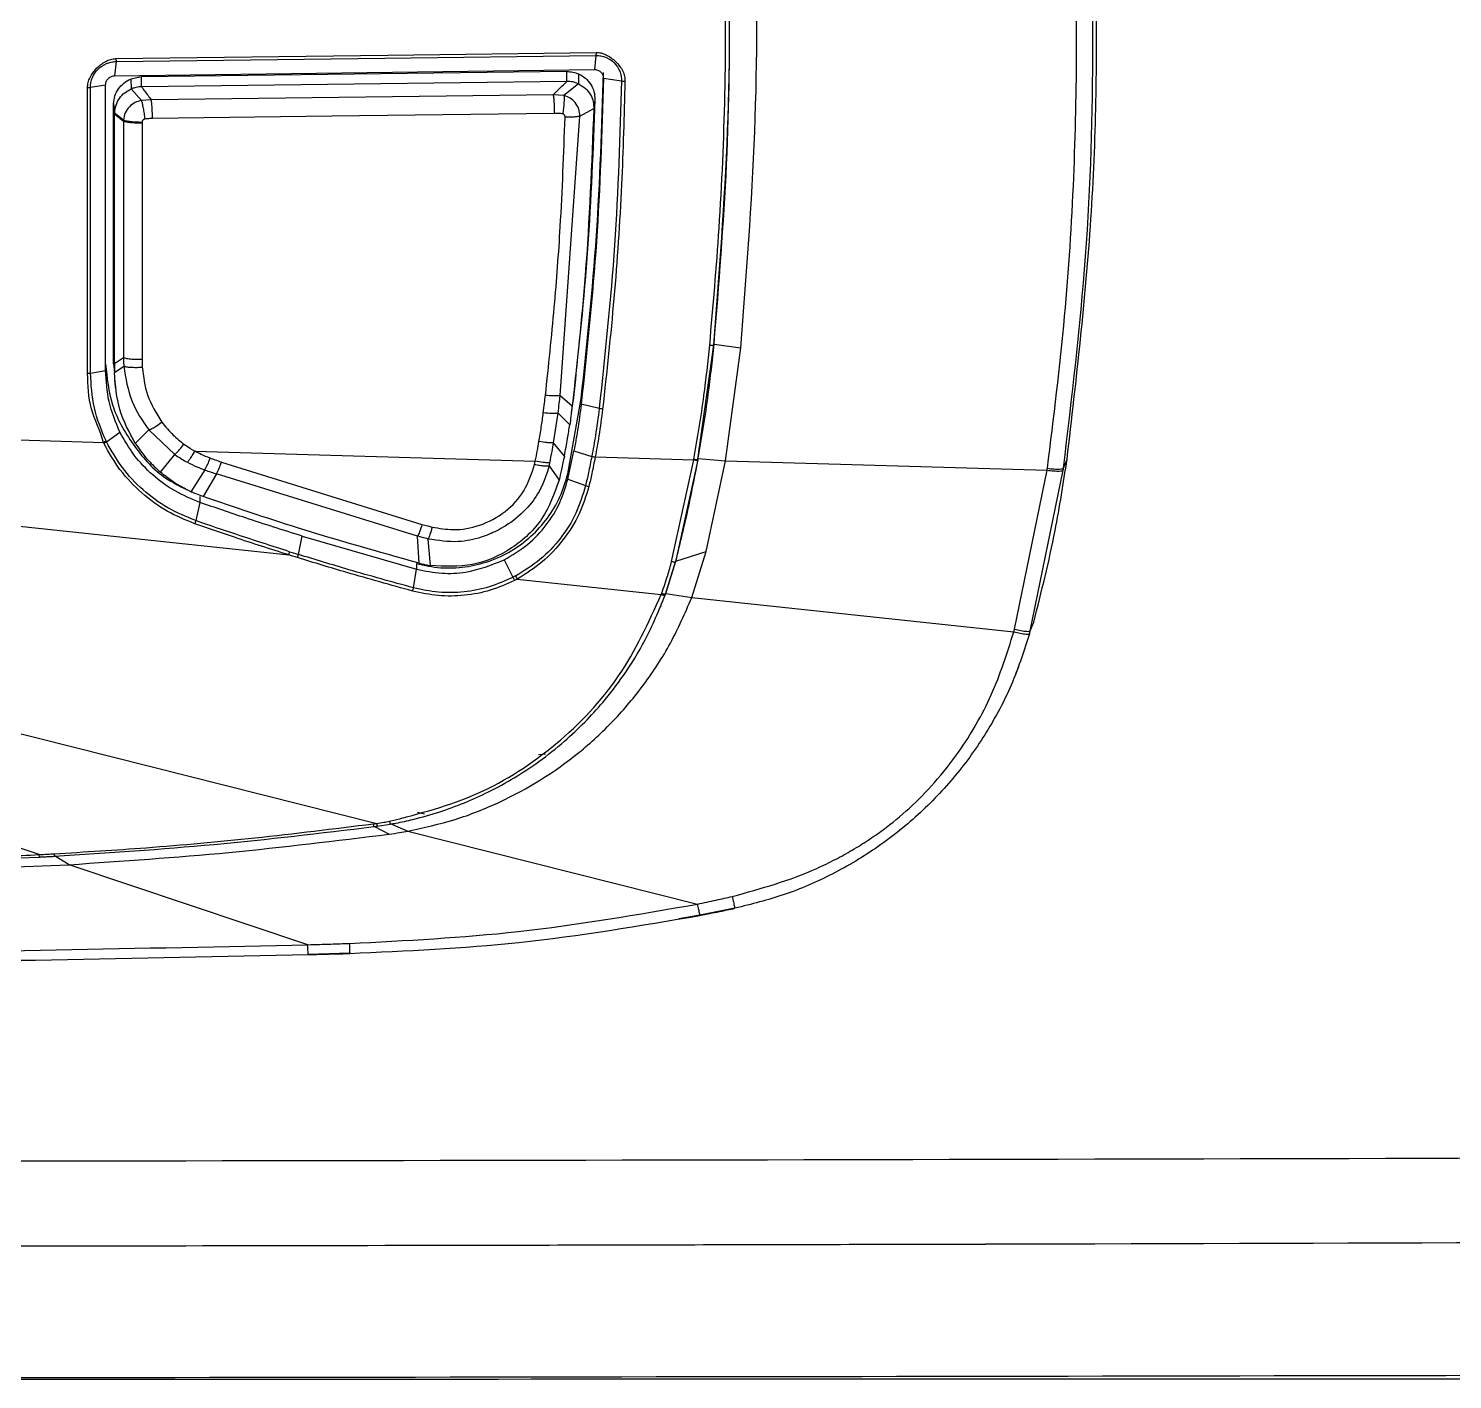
# Model space of a CAD drawing. Extents: x -2 to 78, y -19 to 124.
# Drawn here: x 41.022 to 44.194, y 0.102 to 3.111 of the extents above; entities that cross this region are included whole.
import ezdxf

# ---------------------------------------------------------------- set-up
doc = ezdxf.new("R2010")
doc.units = 0
doc.header["$MEASUREMENT"] = 0
doc.layers.add('1', color=4, linetype='Continuous')
doc.layers.add('GEOMETRY', color=2, linetype='Continuous', lineweight=25)

# ---------------------------------------------------------------- blocks, each defined once
blk = doc.blocks.new('2026 BEAM 220')
at = {"layer": 'GEOMETRY'}
for p, q in [((44.2663, 3.0514), (44.2629, 3.0198)), ((43.1974, 3.0377), (43.194, 3.0062)), ((43.194, 3.0062), (44.2629, 3.0198)), ((44.2017, 3.0154), (43.254, 3.004)), ((44.2017, 2.9937), (44.2017, 3.0154)), ((43.1403, 2.9804), (43.174, 2.9856)), ((43.1926, 3.0061), (43.194, 3.0061)), ((43.254, 3.004), (43.2299, 2.9989)), ((43.254, 2.9815), (43.254, 3.004)), ((44.2017, 2.9937), (43.254, 2.9815)), ((44.2272, 2.9882), (44.1951, 2.9623)), ((44.2829, 3.0005), (44.3233, 2.9947)), ((43.1338, 2.3435), (43.1338, 2.9799)), ((43.1403, 2.344), (43.1403, 2.9804)), ((43.2312, 2.9769), (43.2538, 2.951)), ((43.2758, 2.9524), (43.2538, 2.951)), ((44.171, 2.9639), (43.2759, 2.9524)), ((44.1951, 2.9623), (44.1711, 2.9639)), ((44.264, 2.9528), (44.2616, 2.9335)), ((43.1915, 2.9413), (43.1916, 2.944)), ((43.1915, 2.9413), (43.194, 2.9214)), ((43.1916, 2.3848), (43.1915, 2.9413)), ((43.1916, 2.944), (43.1941, 2.9239)), ((43.1941, 2.9239), (43.194, 2.9214)), ((43.194, 2.9239), (43.2139, 2.9076)), ((43.194, 2.9214), (43.2138, 2.9052)), ((44.2307, 2.9162), (44.2616, 2.9335)), ((43.2139, 2.9076), (43.2138, 2.9052)), ((43.2138, 2.9052), (43.2138, 2.3785)), ((43.2553, 2.903), (43.2553, 2.9014)), ((43.2553, 2.9013), (43.2553, 2.3745)), ((44.1867, 2.2938), (44.2307, 2.9162)), ((43.1916, 2.3848), (43.194, 2.3654)), ((43.1916, 2.3641), (43.1916, 2.3848)), ((44.4937, 2.1519), (44.5289, 2.4066)), ((44.5295, 2.4081), (44.5892, 2.4004)), ((44.5547, 2.1486), (44.5892, 2.4004)), ((43.1403, 2.344), (43.174, 2.3496)), ((43.1916, 2.3641), (43.194, 2.3448)), ((43.194, 2.3654), (43.2138, 2.3785)), ((43.194, 2.3654), (43.194, 2.3448)), ((43.194, 2.3448), (43.2146, 2.3592)), ((43.1939, 2.3273), (43.1963, 2.308)), ((44.1867, 2.2938), (44.2137, 2.2707)), ((44.2038, 2.1195), (44.2335, 2.2874)), ((44.216, 2.2892), (44.2137, 2.2707)), ((44.2335, 2.2874), (44.2335, 2.2748)), ((44.1721, 2.1888), (44.182, 2.2543)), ((44.208, 2.2288), (44.182, 2.2543)), ((44.2117, 2.2549), (44.214, 2.2734)), ((44.2736, 2.2649), (44.2336, 2.2748)), ((42.9255, 2.1965), (43.169, 2.1893)), ((43.1759, 2.1909), (43.175, 2.1928)), ((43.1758, 2.1909), (43.2058, 2.2125)), ((43.2402, 2.1873), (43.2702, 2.2172)), ((43.2702, 2.2172), (43.328, 2.1625)), ((43.2962, 2.1231), (43.328, 2.1625)), ((43.3731, 2.1699), (44.1312, 2.1476)), ((44.196, 2.1591), (44.1721, 2.1888)), ((44.2038, 2.1072), (44.2174, 2.1707)), ((44.2174, 2.1707), (44.2571, 2.1582)), ((43.3949, 2.1281), (43.3639, 2.0797)), ((43.4322, 2.1452), (43.8788, 2.0069)), ((44.1297, 2.1405), (44.1312, 2.1476)), ((44.1622, 2.1371), (44.1843, 2.1054)), ((44.2647, 2.1571), (44.4845, 2.1506)), ((44.435, 1.9245), (44.4845, 2.1506)), ((44.4934, 2.1503), (44.4437, 1.9236)), ((44.4937, 2.1518), (44.4943, 2.1533)), ((44.4943, 2.1533), (44.5547, 2.1486)), ((44.512, 1.9464), (44.5547, 2.1486)), ((44.5547, 2.1486), (45.2714, 2.1275)), ((45.1989, 1.7737), (45.2714, 2.1275)), ((45.2339, 1.7696), (45.3073, 2.1277)), ((45.3079, 2.132), (45.3159, 2.1523)), ((43.4207, 2.1191), (43.391, 2.0688)), ((43.8692, 1.9804), (43.4207, 2.1191)), ((44.2038, 2.1195), (44.2038, 2.1072)), ((44.2038, 2.1072), (44.2432, 2.0931)), ((43.3841, 2.0689), (43.3841, 2.0557)), ((43.3841, 2.0557), (43.3748, 2.0152)), ((42.8847, 2.0128), (43.582, 1.9389)), ((43.6034, 1.9399), (43.6116, 1.9809)), ((43.6116, 1.9809), (43.8668, 1.907)), ((43.8723, 1.9204), (43.8692, 1.9804)), ((43.8977, 1.915), (43.8926, 1.9742)), ((44.4443, 1.925), (44.512, 1.9464)), ((44.4797, 1.8437), (44.512, 1.9464)), ((43.8599, 1.8654), (43.8668, 1.907)), ((43.8668, 1.9194), (43.8668, 1.907)), ((44.0617, 1.9277), (44.0815, 1.8889)), ((44.4214, 1.8515), (44.4437, 1.9236)), ((44.422, 1.8529), (44.4443, 1.925)), ((44.4437, 1.9236), (44.4443, 1.925)), ((44.0872, 1.8919), (44.0815, 1.8889)), ((44.0909, 1.8849), (44.412, 1.8509)), ((44.4214, 1.8515), (44.422, 1.8529)), ((44.422, 1.8529), (44.4797, 1.8437)), ((44.4797, 1.8437), (45.1973, 1.7676)), ((44.4109, 1.8242), (44.4116, 1.8258)), ((45.2339, 1.7696), (45.2417, 1.789)), ((45.2007, 1.6711), (45.2084, 1.6902)), ((42.5336, 1.6542), (43.778, 1.3409)), ((43.0261, 1.2712), (42.0787, 1.5891)), ((44.1537, 1.4953), (44.1385, 1.4935)), ((43.8844, 1.3614), (43.869, 1.3653)), ((43.7712, 1.3338), (43.7789, 1.3348)), ((43.7732, 1.3337), (43.8057, 1.3169)), ((43.779, 1.3345), (43.8076, 1.339)), ((43.8077, 1.3402), (43.8472, 1.3235)), ((43.8472, 1.3235), (44.4923, 1.161)), ((42.6784, 1.2536), (43.0266, 1.2658)), ((42.6787, 1.233), (43.0929, 1.2488)), ((43.0265, 1.266), (43.0597, 1.2678)), ((43.0929, 1.2488), (43.0598, 1.2688)), ((43.6246, 1.0705), (43.0929, 1.2488)), ((44.4975, 1.1372), (44.5761, 1.153)), ((44.4512, 1.129), (44.4975, 1.1371)), ((43.6252, 1.0497), (43.7178, 1.0521))]:
    blk.add_line(p, q, dxfattribs=at)
at = {"layer": 'GEOMETRY', "flags": 128}
for points in [[(43.1964, 3.0443), (43.8027, 3.052), (44.2666, 3.058)], [(43.1974, 3.0377), (43.796, 3.0454), (44.2663, 3.0514)], [(44.1736, 2.9224), (43.6777, 2.9161), (43.2783, 2.911)], [(43.1699, 2.1875), (43.1694, 2.1885), (43.169, 2.1893)], [(44.4845, 2.1506), (44.4846, 2.1515), (44.4847, 2.1521)]]:
    blk.add_lwpolyline(points, dxfattribs=at)
at = {"layer": 'GEOMETRY'}
for points, knots in [([(45.3159, 2.1523), (45.3366, 2.3305), (45.3776, 2.682), (45.3857, 3.1745), (45.3666, 3.6283), (45.3329, 3.9059), (45.3159, 4.0462)], [0, 0, 0, 0, 0.283158, 0.558604, 0.776831, 1, 1, 1, 1]), ([(45.272, 2.1317), (45.286, 2.2445), (45.3128, 2.4597), (45.3325, 2.7739), (45.3391, 3.0728), (45.3325, 3.3716), (45.3127, 3.6857), (45.286, 3.9008), (45.272, 4.0135)], [0, 0, 0, 0, 0.180613, 0.344543, 0.500108, 0.65565, 0.819509, 1, 1, 1, 1]), ([(45.3079, 2.132), (45.3266, 2.2891), (45.364, 2.6033), (45.3781, 3.0779), (45.364, 3.5524), (45.3266, 3.8666), (45.3079, 4.0237)], [0, 0, 0, 0, 0.250005, 0.5, 0.749995, 1, 1, 1, 1]), ([(44.5289, 2.4066), (44.5411, 2.5656), (44.5657, 2.8837), (44.5657, 3.3628), (44.5411, 3.681), (44.5289, 3.8401)], [0, 0, 0, 0, 0.333336, 0.666667, 1, 1, 1, 1]), ([(44.5295, 2.4081), (44.5403, 2.5418), (44.5619, 2.8085), (44.5663, 3.1814), (44.5561, 3.5259), (44.5384, 3.7363), (44.5295, 3.8418)], [0, 0, 0, 0, 0.280118, 0.559107, 0.778815, 1, 1, 1, 1]), ([(44.5892, 2.4004), (44.6016, 2.5608), (44.6263, 2.882), (44.6263, 3.3649), (44.6015, 3.6856), (44.5892, 3.8454)], [0, 0, 0, 0, 0.333384, 0.667865, 1, 1, 1, 1]), ([(44.5198, 2.4061), (44.5274, 2.4928), (44.5436, 2.6783), (44.556, 2.9731), (44.5558, 3.2793), (44.5432, 3.5709), (44.5272, 3.7534), (44.5198, 3.838)], [0, 0, 0, 0, 0.182029, 0.389553, 0.616979, 0.82241, 1, 1, 1, 1]), ([(44.2666, 3.058), (44.2666, 3.0574), (44.2666, 3.0561), (44.2665, 3.0543), (44.2664, 3.0527), (44.2664, 3.0518), (44.2663, 3.0514)], [0, 0, 0, 0, 0.2484438, 0.5011656, 0.7532876, 1, 1, 1, 1]), ([(44.2663, 3.0514), (44.2701, 3.0512), (44.2777, 3.0509), (44.2921, 3.0465), (44.3082, 3.0361), (44.3185, 3.0201), (44.3229, 3.0058), (44.3232, 2.9984), (44.3233, 2.9946)], [0, 0, 0, 0, 0.125387, 0.25111, 0.500973, 0.750653, 0.875865, 1, 1, 1, 1]), ([(44.2666, 3.058), (44.2703, 3.0578), (44.278, 3.0574), (44.2937, 3.0517), (44.3111, 3.0382), (44.3247, 3.0211), (44.3306, 3.0054), (44.3308, 2.9977), (44.331, 2.9939)], [0, 0, 0, 0, 0.112639, 0.230077, 0.499889, 0.76917, 0.885614, 1, 1, 1, 1]), ([(43.1338, 2.9799), (43.1341, 2.9836), (43.1347, 2.9914), (43.1408, 3.0065), (43.1532, 3.0237), (43.17, 3.0365), (43.185, 3.0431), (43.1927, 3.0439), (43.1964, 3.0443)], [0, 0, 0, 0, 0.115522, 0.240727, 0.500897, 0.760985, 0.886273, 1, 1, 1, 1]), ([(43.1403, 2.9804), (43.1405, 2.9841), (43.1409, 2.9915), (43.1455, 3.0058), (43.156, 3.0218), (43.172, 3.0323), (43.1863, 3.037), (43.1937, 3.0375), (43.1974, 3.0377)], [0, 0, 0, 0, 0.125191, 0.250868, 0.500896, 0.750645, 0.876035, 1, 1, 1, 1]), ([(43.1964, 3.0443), (43.1967, 3.0435), (43.1972, 3.042), (43.1973, 3.04), (43.1972, 3.0386), (43.1973, 3.038), (43.1974, 3.0377)], [0, 0, 0, 0, 0.326223, 0.595476, 0.838437, 1, 1, 1, 1]), ([(44.2017, 3.0154), (44.2062, 3.0153), (44.2152, 3.0149), (44.2235, 3.0117), (44.2277, 3.0101)], [0, 0, 0, 0, 0.500521, 1, 1, 1, 1]), ([(44.2629, 3.0198), (44.2646, 3.0198), (44.2676, 3.0197), (44.2726, 3.018), (44.2768, 3.0152), (44.2799, 3.0114), (44.2823, 3.0069), (44.2827, 3.003), (44.2829, 3.0005)], [0, 0, 0, 0, 0.158258, 0.295656, 0.507173, 0.638879, 0.764917, 1, 1, 1, 1]), ([(43.174, 2.9856), (43.1743, 2.9881), (43.1748, 2.9931), (43.1791, 2.9996), (43.1852, 3.0044), (43.1902, 3.0055), (43.1926, 3.0061)], [0, 0, 0, 0, 0.2441242, 0.4926492, 0.7465542, 1, 1, 1, 1]), ([(43.174, 2.3496), (43.174, 2.4705), (43.174, 2.6823), (43.174, 2.8945), (43.174, 2.9856)], [0, 0, 0, 0, 0.570371, 1, 1, 1, 1]), ([(43.1916, 2.944), (43.1923, 2.9498), (43.1938, 2.9615), (43.2021, 2.9773), (43.2141, 2.9906), (43.2246, 2.9961), (43.2299, 2.9989)], [0, 0, 0, 0, 0.249953, 0.499712, 0.749376, 1, 1, 1, 1]), ([(43.2299, 2.9989), (43.2301, 2.9948), (43.2306, 2.9875), (43.231, 2.9801), (43.2312, 2.9769)], [0, 0, 0, 0, 0.56, 1, 1, 1, 1]), ([(44.171, 2.9639), (44.1729, 2.9657), (44.1781, 2.9705), (44.1881, 2.9805), (44.1965, 2.9886), (44.2017, 2.9937)], [0, 0, 0, 0, 0.1818549, 0.4896415, 1, 1, 1, 1]), ([(44.2272, 2.9882), (44.2231, 2.9898), (44.2149, 2.9931), (44.2061, 2.9935), (44.2017, 2.9937)], [0, 0, 0, 0, 0.500527, 1, 1, 1, 1]), ([(44.2277, 3.0101), (44.2277, 3.0087), (44.2275, 3.0051), (44.2275, 2.999), (44.2274, 2.9931), (44.2272, 2.9895), (44.2272, 2.9882)], [0, 0, 0, 0, 0.1890227, 0.5066396, 0.8286151, 1, 1, 1, 1]), ([(44.2272, 2.9882), (44.2328, 2.985), (44.2436, 2.9788), (44.2546, 2.9643), (44.2609, 2.9489), (44.2614, 2.9385), (44.2616, 2.9335)], [0, 0, 0, 0, 0.278831, 0.540705, 0.782349, 1, 1, 1, 1]), ([(44.2277, 3.0101), (44.233, 3.0072), (44.2436, 3.0014), (44.2553, 2.9874), (44.263, 2.9709), (44.2637, 2.9588), (44.264, 2.9528)], [0, 0, 0, 0, 0.249847, 0.499584, 0.749274, 1, 1, 1, 1]), ([(44.2335, 2.2874), (44.2464, 2.4082), (44.272, 2.6498), (44.2793, 2.8924), (44.2829, 3.0137)], [0, 0, 0, 0, 0.500006, 1, 1, 1, 1]), ([(44.3233, 2.9946), (44.3197, 2.8727), (44.3124, 2.6288), (44.2866, 2.3862), (44.2736, 2.2649)], [0, 0, 0, 0, 0.500011, 1, 1, 1, 1]), ([(44.331, 2.9939), (44.3289, 2.9171), (44.3246, 2.7558), (44.3083, 2.5122), (44.2902, 2.3459), (44.2812, 2.2637)], [0, 0, 0, 0, 0.314722, 0.661145, 1, 1, 1, 1]), ([(44.3233, 2.9946), (44.3239, 2.9946), (44.3249, 2.9944), (44.3269, 2.9943), (44.3289, 2.9942), (44.3303, 2.9941), (44.331, 2.9941)], [0, 0, 0, 0, 0.247306, 0.500034, 0.752744, 1, 1, 1, 1]), ([(43.1338, 2.9799), (43.1344, 2.9799), (43.1356, 2.9799), (43.1374, 2.9801), (43.139, 2.9802), (43.1398, 2.9803), (43.1403, 2.9804)], [0, 0, 0, 0, 0.248607, 0.501015, 0.752903, 1, 1, 1, 1]), ([(43.1941, 2.9239), (43.1948, 2.9296), (43.1962, 2.9409), (43.2043, 2.9562), (43.2159, 2.9691), (43.2261, 2.9743), (43.2312, 2.9769)], [0, 0, 0, 0, 0.250042, 0.500192, 0.749977, 1, 1, 1, 1]), ([(43.2538, 2.951), (43.249, 2.9498), (43.2389, 2.9473), (43.2262, 2.9376), (43.2165, 2.924), (43.2148, 2.9132), (43.2139, 2.9076)], [0, 0, 0, 0, 0.235273, 0.480309, 0.734699, 1, 1, 1, 1]), ([(43.254, 2.9815), (43.2501, 2.9813), (43.246, 2.9811), (43.2403, 2.9799), (43.237, 2.979), (43.2337, 2.9779), (43.2319, 2.9772), (43.2314, 2.977), (43.2313, 2.9769), (43.2312, 2.9769)], [0, 0, 0, 0, 0.499994, 0.528693, 0.750084, 0.929826, 0.978607, 0.992726, 1, 1, 1, 1]), ([(43.2538, 2.951), (43.2544, 2.9489), (43.2555, 2.9446), (43.2576, 2.9342), (43.2596, 2.9221), (43.2608, 2.9137), (43.2614, 2.9096)], [0, 0, 0, 0, 0.243602, 0.5, 0.756399, 1, 1, 1, 1]), ([(43.254, 2.9815), (43.2589, 2.975), (43.2662, 2.9653), (43.2735, 2.9556), (43.2759, 2.9524)], [0, 0, 0, 0, 0.674258, 1, 1, 1, 1]), ([(43.2783, 2.911), (43.2783, 2.915), (43.2782, 2.9234), (43.2776, 2.9355), (43.2768, 2.9459), (43.2761, 2.9503), (43.2757, 2.9524)], [0, 0, 0, 0, 0.243334, 0.499447, 0.755767, 1, 1, 1, 1]), ([(44.1711, 2.9639), (44.1715, 2.9614), (44.1723, 2.9564), (44.1731, 2.9451), (44.1735, 2.9333), (44.1736, 2.926), (44.1736, 2.9224)], [0, 0, 0, 0, 0.273877, 0.561506, 0.786122, 1, 1, 1, 1]), ([(44.1951, 2.9623), (44.1953, 2.96), (44.1955, 2.9555), (44.195, 2.945), (44.194, 2.9333), (44.193, 2.9253), (44.1925, 2.9214)], [0, 0, 0, 0, 0.252452, 0.51148, 0.76435, 1, 1, 1, 1]), ([(44.2307, 2.9162), (44.2302, 2.9216), (44.2292, 2.9324), (44.2209, 2.9464), (44.2096, 2.9569), (44.2005, 2.9603), (44.1961, 2.962)], [0, 0, 0, 0, 0.264334, 0.529421, 0.772062, 1, 1, 1, 1]), ([(44.264, 2.9528), (44.2599, 2.842), (44.2516, 2.6203), (44.2279, 2.3996), (44.216, 2.2892)], [0, 0, 0, 0, 0.499995, 1, 1, 1, 1]), ([(43.194, 2.3654), (43.194, 2.4691), (43.194, 2.6544), (43.194, 2.8398), (43.194, 2.9214)], [0, 0, 0, 0, 0.56, 1, 1, 1, 1]), ([(44.1925, 2.9214), (44.1892, 2.9217), (44.1829, 2.9224), (44.1766, 2.9224), (44.1736, 2.9224)], [0, 0, 0, 0, 0.526637, 1, 1, 1, 1]), ([(44.194, 2.9209), (44.1937, 2.921), (44.1932, 2.9213), (44.1927, 2.9214), (44.1925, 2.9214)], [0, 0, 0, 0, 0.595229, 1, 1, 1, 1]), ([(44.1976, 2.9138), (44.1975, 2.9147), (44.1974, 2.9164), (44.1964, 2.9185), (44.1953, 2.92), (44.1944, 2.9206), (44.194, 2.9209)], [0, 0, 0, 0, 0.328266, 0.624801, 0.829946, 1, 1, 1, 1]), ([(44.2616, 2.9335), (44.2568, 2.8095), (44.2482, 2.588), (44.2242, 2.3677), (44.2137, 2.2707)], [0, 0, 0, 0, 0.559991, 1, 1, 1, 1]), ([(43.2138, 2.9052), (43.2159, 2.9045), (43.2201, 2.9032), (43.2315, 2.902), (43.2437, 2.9013), (43.2515, 2.9013), (43.2553, 2.9013)], [0, 0, 0, 0, 0.273034, 0.561703, 0.786946, 1, 1, 1, 1]), ([(43.2139, 2.9076), (43.2157, 2.907), (43.2195, 2.9058), (43.23, 2.9043), (43.2425, 2.9033), (43.2512, 2.9031), (43.2553, 2.903)], [0, 0, 0, 0, 0.2517186, 0.5118897, 0.7656087, 1, 1, 1, 1]), ([(43.2614, 2.9096), (43.2607, 2.9095), (43.2593, 2.9092), (43.2577, 2.9081), (43.2564, 2.9067), (43.2555, 2.905), (43.2554, 2.9037), (43.2553, 2.9031)], [0, 0, 0, 0, 0.220924, 0.417141, 0.599921, 0.805185, 1, 1, 1, 1]), ([(43.2783, 2.911), (43.2753, 2.9109), (43.2696, 2.9107), (43.264, 2.91), (43.2614, 2.9096)], [0, 0, 0, 0, 0.528295, 1, 1, 1, 1]), ([(44.1538, 2.2942), (44.1608, 2.3597), (44.1741, 2.4847), (44.1894, 2.6913), (44.1946, 2.8324), (44.1976, 2.9138)], [0, 0, 0, 0, 0.318414, 0.606896, 1, 1, 1, 1]), ([(44.2307, 2.9162), (44.2291, 2.9158), (44.2258, 2.915), (44.2178, 2.9142), (44.2082, 2.9137), (44.2011, 2.9137), (44.1976, 2.9138)], [0, 0, 0, 0, 0.245421, 0.50001, 0.754594, 1, 1, 1, 1]), ([(44.4847, 2.1521), (44.4927, 2.1993), (44.5069, 2.2836), (44.5159, 2.3686), (44.5198, 2.4061)], [0, 0, 0, 0, 0.558697, 1, 1, 1, 1]), ([(44.4943, 2.1533), (44.5023, 2.201), (44.5166, 2.2856), (44.5255, 2.3709), (44.5295, 2.4081)], [0, 0, 0, 0, 0.563523, 1, 1, 1, 1]), ([(44.5198, 2.4061), (44.5211, 2.406), (44.5237, 2.4059), (44.5266, 2.4059), (44.5284, 2.4062), (44.5287, 2.4065), (44.5289, 2.4066)], [0, 0, 0, 0, 0.271995, 0.561972, 0.78799, 1, 1, 1, 1]), ([(43.174, 2.3639), (43.1771, 2.3331), (43.1836, 2.269), (43.2328, 2.1839), (43.2922, 2.114), (43.3441, 2.0893), (43.3658, 2.0789)], [0, 0, 0, 0, 0.254151, 0.528201, 0.80265, 1, 1, 1, 1]), ([(43.2058, 2.2125), (43.1965, 2.2348), (43.1781, 2.2786), (43.1753, 2.3262), (43.174, 2.3496)], [0, 0, 0, 0, 0.507764, 1, 1, 1, 1]), ([(43.2138, 2.3785), (43.2159, 2.3778), (43.2201, 2.3765), (43.2315, 2.3751), (43.2437, 2.3745), (43.2515, 2.3745), (43.2553, 2.3745)], [0, 0, 0, 0, 0.273044, 0.561717, 0.786955, 1, 1, 1, 1]), ([(43.2138, 2.3785), (43.2139, 2.3749), (43.214, 2.3684), (43.2144, 2.362), (43.2146, 2.3592)], [0, 0, 0, 0, 0.564345, 1, 1, 1, 1]), ([(43.2146, 2.3592), (43.2167, 2.3586), (43.2211, 2.3575), (43.2323, 2.3567), (43.2443, 2.3565), (43.252, 2.3569), (43.2557, 2.3571)], [0, 0, 0, 0, 0.273296, 0.561653, 0.786703, 1, 1, 1, 1]), ([(43.2146, 2.3592), (43.2188, 2.3323), (43.227, 2.2807), (43.2562, 2.2377), (43.2702, 2.2172)], [0, 0, 0, 0, 0.521506, 1, 1, 1, 1]), ([(43.2553, 2.3745), (43.2553, 2.3712), (43.2554, 2.3654), (43.2556, 2.3596), (43.2557, 2.3571)], [0, 0, 0, 0, 0.56506, 1, 1, 1, 1]), ([(43.2557, 2.3571), (43.2583, 2.336), (43.2636, 2.2918), (43.2872, 2.2542), (43.2995, 2.2345)], [0, 0, 0, 0, 0.477615, 1, 1, 1, 1]), ([(43.1338, 2.3435), (43.1352, 2.3436), (43.1376, 2.3437), (43.1395, 2.3439), (43.1403, 2.344)], [0, 0, 0, 0, 0.559995, 1, 1, 1, 1]), ([(43.169, 2.1893), (43.169, 2.1894), (43.169, 2.1894), (43.169, 2.1894), (43.1628, 2.2155), (43.1365, 2.2627), (43.1347, 2.3166), (43.1338, 2.3435)], [0, 0, 0, 0, 0.000252, 0.000475, 0.0007, 0.499814, 1, 1, 1, 1]), ([(43.1749, 2.1927), (43.1648, 2.2169), (43.1447, 2.2653), (43.1418, 2.3178), (43.1403, 2.344)], [0, 0, 0, 0, 0.499965, 1, 1, 1, 1]), ([(43.2402, 2.1873), (43.2268, 2.2118), (43.2002, 2.2609), (43.1961, 2.3168), (43.194, 2.3448)], [0, 0, 0, 0, 0.500003, 1, 1, 1, 1]), ([(44.1491, 2.255), (44.15, 2.2623), (44.1516, 2.2754), (44.1531, 2.2884), (44.1538, 2.2942)], [0, 0, 0, 0, 0.560068, 1, 1, 1, 1]), ([(44.1867, 2.2938), (44.1849, 2.2936), (44.1811, 2.293), (44.1701, 2.2929), (44.1599, 2.2937), (44.1538, 2.2942)], [0, 0, 0, 0, 0.276327, 0.562827, 1, 1, 1, 1]), ([(44.182, 2.2543), (44.1829, 2.2617), (44.1845, 2.2749), (44.1861, 2.2881), (44.1867, 2.2938)], [0, 0, 0, 0, 0.562036, 1, 1, 1, 1]), ([(44.1394, 2.1911), (44.1412, 2.2019), (44.1448, 2.2232), (44.1477, 2.2445), (44.1491, 2.255)], [0, 0, 0, 0, 0.509417, 1, 1, 1, 1]), ([(44.182, 2.2543), (44.1801, 2.2541), (44.1764, 2.2535), (44.1654, 2.2535), (44.1552, 2.2545), (44.1491, 2.255)], [0, 0, 0, 0, 0.276311, 0.562846, 1, 1, 1, 1]), ([(44.2137, 2.2707), (44.2127, 2.2629), (44.211, 2.2489), (44.2089, 2.2349), (44.208, 2.2288)], [0, 0, 0, 0, 0.56, 1, 1, 1, 1]), ([(44.2335, 2.2748), (44.231, 2.2553), (44.2265, 2.2205), (44.2202, 2.1859), (44.2174, 2.1707)], [0, 0, 0, 0, 0.5594929, 1, 1, 1, 1]), ([(44.2736, 2.2649), (44.2711, 2.2449), (44.2664, 2.2092), (44.26, 2.1738), (44.2571, 2.1582)], [0, 0, 0, 0, 0.5599938, 1, 1, 1, 1]), ([(44.2812, 2.2637), (44.2787, 2.2437), (44.2741, 2.2081), (44.2676, 2.1727), (44.2647, 2.1571)], [0, 0, 0, 0, 0.560223, 1, 1, 1, 1]), ([(44.2812, 2.2637), (44.2797, 2.2639), (44.2769, 2.2642), (44.2746, 2.2647), (44.2736, 2.2649)], [0, 0, 0, 0, 0.5600003, 1, 1, 1, 1]), ([(43.2702, 2.2172), (43.2723, 2.218), (43.2765, 2.2198), (43.2866, 2.2254), (43.2946, 2.2311), (43.2995, 2.2345)], [0, 0, 0, 0, 0.276687, 0.562549, 1, 1, 1, 1]), ([(43.2995, 2.2345), (43.3075, 2.2246), (43.3221, 2.2065), (43.3403, 2.1921), (43.3486, 2.1856)], [0, 0, 0, 0, 0.546347, 1, 1, 1, 1]), ([(44.196, 2.1591), (44.1985, 2.1721), (44.2029, 2.1952), (44.2065, 2.2185), (44.208, 2.2288)], [0, 0, 0, 0, 0.5599874, 1, 1, 1, 1]), ([(43.169, 2.1893), (43.1703, 2.19), (43.1725, 2.1911), (43.1742, 2.1922), (43.1749, 2.1927)], [0, 0, 0, 0, 0.560004, 1, 1, 1, 1]), ([(43.1699, 2.1874), (43.1704, 2.1877), (43.1716, 2.1883), (43.1732, 2.1892), (43.1747, 2.1901), (43.1755, 2.1906), (43.1758, 2.1909)], [0, 0, 0, 0, 0.2477164, 0.500001, 0.7522851, 1, 1, 1, 1]), ([(43.3747, 2.0153), (43.3537, 2.0239), (43.3115, 2.0413), (43.2565, 2.0821), (43.2092, 2.1316), (43.1869, 2.1711), (43.1758, 2.1909)], [0, 0, 0, 0, 0.24975, 0.49991, 0.75007, 1, 1, 1, 1]), ([(44.1312, 2.1476), (44.1328, 2.1558), (44.1357, 2.1702), (44.1383, 2.1847), (44.1394, 2.1911)], [0, 0, 0, 0, 0.561664, 1, 1, 1, 1]), ([(44.1721, 2.1888), (44.1703, 2.1887), (44.1665, 2.1883), (44.1556, 2.1888), (44.1455, 2.1902), (44.1394, 2.1911)], [0, 0, 0, 0, 0.276305, 0.56284, 1, 1, 1, 1]), ([(43.3727, 2.0082), (43.3518, 2.0167), (43.3092, 2.0341), (43.2535, 2.0759), (43.2043, 2.1263), (43.1814, 2.1672), (43.1699, 2.1875)], [0, 0, 0, 0, 0.242571, 0.493732, 0.747895, 1, 1, 1, 1]), ([(43.2402, 2.1873), (43.2494, 2.1742), (43.2658, 2.1508), (43.2869, 2.1316), (43.2962, 2.1231)], [0, 0, 0, 0, 0.559759, 1, 1, 1, 1]), ([(43.328, 2.1625), (43.3296, 2.164), (43.3328, 2.1668), (43.3399, 2.1744), (43.3453, 2.1814), (43.3486, 2.1856)], [0, 0, 0, 0, 0.2773007, 0.5620812, 1, 1, 1, 1]), ([(43.328, 2.1625), (43.3332, 2.159), (43.3424, 2.1529), (43.352, 2.1475), (43.3562, 2.1452)], [0, 0, 0, 0, 0.5705866, 1, 1, 1, 1]), ([(43.3486, 2.1856), (43.3531, 2.1824), (43.361, 2.1768), (43.3695, 2.172), (43.3731, 2.1699)], [0, 0, 0, 0, 0.570079, 1, 1, 1, 1]), ([(43.3562, 2.1452), (43.3575, 2.1468), (43.3602, 2.15), (43.366, 2.1582), (43.3704, 2.1655), (43.3731, 2.1699)], [0, 0, 0, 0, 0.277478, 0.561949, 1, 1, 1, 1]), ([(43.4071, 2.1542), (43.4003, 2.1569), (43.3886, 2.1615), (43.3776, 2.1674), (43.3731, 2.1699)], [0, 0, 0, 0, 0.584925, 1, 1, 1, 1]), ([(44.1637, 2.1443), (44.1653, 2.1526), (44.1683, 2.1674), (44.171, 2.1823), (44.1721, 2.1888)], [0, 0, 0, 0, 0.561621, 1, 1, 1, 1]), ([(44.196, 2.1591), (44.1939, 2.1491), (44.1903, 2.1311), (44.1861, 2.1132), (44.1843, 2.1054)], [0, 0, 0, 0, 0.5599986, 1, 1, 1, 1]), ([(44.2571, 2.1582), (44.2547, 2.146), (44.2504, 2.1243), (44.2454, 2.1026), (44.2432, 2.0931)], [0, 0, 0, 0, 0.5599779, 1, 1, 1, 1]), ([(44.2571, 2.1582), (44.2576, 2.1581), (44.2587, 2.1579), (44.2606, 2.1576), (44.2627, 2.1573), (44.2641, 2.1572), (44.2647, 2.1571)], [0, 0, 0, 0, 0.247294, 0.499996, 0.7527, 1, 1, 1, 1]), ([(43.3562, 2.1452), (43.3631, 2.1417), (43.3758, 2.1353), (43.389, 2.1303), (43.3949, 2.1281)], [0, 0, 0, 0, 0.554513, 1, 1, 1, 1]), ([(43.3949, 2.1281), (43.3971, 2.132), (43.4009, 2.1389), (43.4052, 2.1495), (43.4071, 2.1542)], [0, 0, 0, 0, 0.560002, 1, 1, 1, 1]), ([(43.3949, 2.1281), (43.3997, 2.1264), (43.4083, 2.1234), (43.4169, 2.1204), (43.4207, 2.1191)], [0, 0, 0, 0, 0.560963, 1, 1, 1, 1]), ([(43.4322, 2.1452), (43.4275, 2.1468), (43.4191, 2.1498), (43.4108, 2.1528), (43.4071, 2.1542)], [0, 0, 0, 0, 0.559197, 1, 1, 1, 1]), ([(43.4207, 2.1191), (43.4227, 2.123), (43.4264, 2.13), (43.4304, 2.1405), (43.4322, 2.1452)], [0, 0, 0, 0, 0.56, 1, 1, 1, 1]), ([(44.1622, 2.1371), (44.1558, 2.1175), (44.1443, 2.0823), (44.1094, 2.0366), (44.0752, 2.0091), (44.0409, 1.9896), (44.0066, 1.9755), (43.9546, 1.9648), (43.915, 1.9708), (43.8926, 1.9742)], [0, 0, 0, 0, 0.176271, 0.316701, 0.487893, 0.549791, 0.655994, 0.806171, 1, 1, 1, 1]), ([(43.9016, 2.0009), (43.9172, 1.9982), (43.9521, 1.9921), (44.0098, 2.0024), (44.0654, 2.0322), (44.1102, 2.0801), (44.1231, 2.1202), (44.1297, 2.1405)], [0, 0, 0, 0, 0.1590961, 0.3581322, 0.5769903, 0.7856473, 1, 1, 1, 1]), ([(44.1297, 2.1405), (44.1335, 2.1398), (44.1413, 2.1384), (44.1537, 2.1369), (44.159, 2.137), (44.1622, 2.1371)], [0, 0, 0, 0, 0.276302, 0.562841, 1, 1, 1, 1]), ([(44.1637, 2.1443), (44.1619, 2.1442), (44.1581, 2.144), (44.1473, 2.1449), (44.1372, 2.1466), (44.1312, 2.1476)], [0, 0, 0, 0, 0.276305, 0.562844, 1, 1, 1, 1]), ([(44.1622, 2.1371), (44.1624, 2.1384), (44.163, 2.1408), (44.1635, 2.1433), (44.1637, 2.1443)], [0, 0, 0, 0, 0.560014, 1, 1, 1, 1]), ([(44.2647, 2.1571), (44.2623, 2.1448), (44.258, 2.1227), (44.2529, 2.1008), (44.2506, 2.0911)], [0, 0, 0, 0, 0.557533, 1, 1, 1, 1]), ([(44.4443, 1.925), (44.4545, 1.9666), (44.473, 2.0423), (44.4877, 2.1188), (44.4943, 2.1533)], [0, 0, 0, 0, 0.549487, 1, 1, 1, 1]), ([(44.4845, 2.1506), (44.4857, 2.1504), (44.4883, 2.15), (44.4912, 2.1499), (44.493, 2.15), (44.4933, 2.1502), (44.4934, 2.1503)], [0, 0, 0, 0, 0.271989, 0.56196, 0.787979, 1, 1, 1, 1]), ([(44.4847, 2.1522), (44.486, 2.152), (44.4886, 2.1516), (44.4915, 2.1514), (44.4932, 2.1515), (44.4935, 2.1517), (44.4937, 2.1519)], [0, 0, 0, 0, 0.272006, 0.561988, 0.788007, 1, 1, 1, 1]), ([(44.4934, 2.1503), (44.4934, 2.1506), (44.4935, 2.1511), (44.4936, 2.1516), (44.4937, 2.1518)], [0, 0, 0, 0, 0.559996, 1, 1, 1, 1]), ([(45.2417, 1.789), (45.2588, 1.8567), (45.289, 1.9768), (45.3077, 2.099), (45.3159, 2.1523)], [0, 0, 0, 0, 0.564636, 1, 1, 1, 1]), ([(45.2714, 2.1275), (45.2715, 2.1283), (45.2717, 2.1296), (45.2719, 2.131), (45.272, 2.1316)], [0, 0, 0, 0, 0.560185, 1, 1, 1, 1]), ([(45.2714, 2.1274), (45.2764, 2.1269), (45.2869, 2.1257), (45.2985, 2.1255), (45.3056, 2.1262), (45.3067, 2.1272), (45.3073, 2.1277)], [0, 0, 0, 0, 0.271997, 0.561968, 0.787984, 1, 1, 1, 1]), ([(45.272, 2.1317), (45.277, 2.1312), (45.2875, 2.13), (45.2991, 2.1298), (45.3062, 2.1306), (45.3073, 2.1316), (45.3079, 2.132)], [0, 0, 0, 0, 0.271995, 0.561971, 0.787988, 1, 1, 1, 1]), ([(45.3073, 2.1277), (45.3074, 2.1285), (45.3076, 2.13), (45.3078, 2.1314), (45.3079, 2.132)], [0, 0, 0, 0, 0.56, 1, 1, 1, 1]), ([(43.3639, 2.0797), (43.3505, 2.0866), (43.3264, 2.0989), (43.3054, 2.1157), (43.2962, 2.1231)], [0, 0, 0, 0, 0.560049, 1, 1, 1, 1]), ([(44.1843, 2.1054), (44.1737, 2.0756), (44.1524, 2.0161), (44.0814, 1.9498), (43.9926, 1.9102), (43.9294, 1.9134), (43.8977, 1.915)], [0, 0, 0, 0, 0.250001, 0.49995, 0.749916, 1, 1, 1, 1]), ([(44.0617, 1.9277), (44.0798, 1.9384), (44.1153, 1.9595), (44.1568, 2.0042), (44.1877, 2.0536), (44.1985, 2.0896), (44.2038, 2.1072)], [0, 0, 0, 0, 0.266102, 0.521417, 0.766021, 1, 1, 1, 1]), ([(43.391, 2.0688), (43.3859, 2.0707), (43.3767, 2.074), (43.3679, 2.078), (43.3639, 2.0797)], [0, 0, 0, 0, 0.559717, 1, 1, 1, 1]), ([(43.8723, 1.9204), (43.7817, 1.9458), (43.6199, 1.9911), (43.461, 2.0451), (43.391, 2.0688)], [0, 0, 0, 0, 0.559994, 1, 1, 1, 1]), ([(44.2432, 2.0931), (44.2368, 2.0722), (44.2242, 2.0304), (44.1887, 1.9747), (44.1435, 1.9263), (44.106, 1.9033), (44.0872, 1.8918)], [0, 0, 0, 0, 0.250022, 0.499927, 0.749862, 1, 1, 1, 1]), ([(44.2506, 2.091), (44.2443, 2.0704), (44.2313, 2.0281), (44.1945, 1.9714), (44.1485, 1.9209), (44.11, 1.8969), (44.0909, 1.8849)], [0, 0, 0, 0, 0.24164, 0.49628, 0.749316, 1, 1, 1, 1]), ([(44.2432, 2.0931), (44.2444, 2.0927), (44.2467, 2.092), (44.2494, 2.0913), (44.2506, 2.091)], [0, 0, 0, 0, 0.560013, 1, 1, 1, 1]), ([(43.6116, 1.9809), (43.5696, 1.9941), (43.4934, 2.0181), (43.418, 2.0441), (43.3841, 2.0557)], [0, 0, 0, 0, 0.551984, 1, 1, 1, 1]), ([(43.3747, 2.0153), (43.3746, 2.0147), (43.3744, 2.0137), (43.3739, 2.0119), (43.3733, 2.01), (43.3729, 2.0088), (43.3726, 2.0082)], [0, 0, 0, 0, 0.247562, 0.49995, 0.752364, 1, 1, 1, 1]), ([(43.582, 1.9389), (43.5417, 1.9517), (43.4716, 1.9741), (43.4021, 1.998), (43.3727, 2.0082)], [0, 0, 0, 0, 0.5756432, 1, 1, 1, 1]), ([(43.5839, 1.946), (43.5447, 1.9585), (43.4747, 1.9808), (43.4053, 2.0047), (43.3747, 2.0152)], [0, 0, 0, 0, 0.559955, 1, 1, 1, 1]), ([(43.8788, 2.0069), (43.8769, 2.0009), (43.8736, 1.9901), (43.8706, 1.9834), (43.8692, 1.9804)], [0, 0, 0, 0, 0.56, 1, 1, 1, 1]), ([(43.8788, 2.0069), (43.883, 2.0057), (43.8906, 2.0036), (43.8983, 2.0017), (43.9016, 2.0009)], [0, 0, 0, 0, 0.5609997, 1, 1, 1, 1]), ([(43.9016, 2.0009), (43.8999, 1.9948), (43.8968, 1.984), (43.8939, 1.9772), (43.8926, 1.9742)], [0, 0, 0, 0, 0.56, 1, 1, 1, 1]), ([(43.8926, 1.9742), (43.8883, 1.9753), (43.8805, 1.9774), (43.8727, 1.9795), (43.8692, 1.9804)], [0, 0, 0, 0, 0.559095, 1, 1, 1, 1]), ([(43.582, 1.9389), (43.5824, 1.9403), (43.5832, 1.9428), (43.5837, 1.945), (43.5839, 1.946)], [0, 0, 0, 0, 0.560032, 1, 1, 1, 1]), ([(43.6015, 1.9328), (43.5979, 1.9339), (43.5914, 1.9359), (43.5848, 1.938), (43.582, 1.9389)], [0, 0, 0, 0, 0.55986, 1, 1, 1, 1]), ([(43.5839, 1.946), (43.5876, 1.9448), (43.5941, 1.9428), (43.6006, 1.9408), (43.6034, 1.9399)], [0, 0, 0, 0, 0.560727, 1, 1, 1, 1]), ([(43.6015, 1.9328), (43.602, 1.9342), (43.6028, 1.9367), (43.6032, 1.9389), (43.6034, 1.9399)], [0, 0, 0, 0, 0.5600182, 1, 1, 1, 1]), ([(43.8599, 1.8654), (43.8118, 1.8787), (43.726, 1.9023), (43.6409, 1.9284), (43.6034, 1.9399)], [0, 0, 0, 0, 0.559998, 1, 1, 1, 1]), ([(43.8582, 1.8582), (43.8093, 1.8717), (43.7233, 1.8954), (43.6382, 1.9215), (43.6015, 1.9328)], [0, 0, 0, 0, 0.5697238, 1, 1, 1, 1]), ([(43.8668, 1.907), (43.8856, 1.9033), (43.9215, 1.8961), (43.989, 1.899), (44.0336, 1.9166), (44.0617, 1.9277)], [0, 0, 0, 0, 0.288445, 0.551526, 1, 1, 1, 1]), ([(43.8723, 1.9204), (43.877, 1.9193), (43.8854, 1.9171), (43.894, 1.9157), (43.8977, 1.915)], [0, 0, 0, 0, 0.559606, 1, 1, 1, 1]), ([(44.4129, 1.8533), (44.4175, 1.8665), (44.4257, 1.89), (44.4321, 1.914), (44.435, 1.9245)], [0, 0, 0, 0, 0.563441, 1, 1, 1, 1]), ([(44.435, 1.9245), (44.4362, 1.9242), (44.4387, 1.9236), (44.4416, 1.9233), (44.4433, 1.9232), (44.4436, 1.9234), (44.4437, 1.9236)], [0, 0, 0, 0, 0.271964, 0.561905, 0.78793, 1, 1, 1, 1]), ([(44.085, 1.8819), (44.0672, 1.874), (44.0314, 1.8581), (43.9737, 1.8474), (43.9151, 1.846), (43.8772, 1.8541), (43.8582, 1.8582)], [0, 0, 0, 0, 0.250095, 0.500102, 0.750026, 1, 1, 1, 1]), ([(44.0815, 1.8888), (44.0641, 1.8811), (44.0292, 1.8656), (43.9728, 1.855), (43.9155, 1.8536), (43.8784, 1.8615), (43.8599, 1.8654)], [0, 0, 0, 0, 0.250021, 0.500007, 0.749956, 1, 1, 1, 1]), ([(44.0814, 1.8888), (44.0821, 1.8876), (44.0832, 1.8854), (44.0844, 1.8829), (44.085, 1.8818)], [0, 0, 0, 0, 0.559994, 1, 1, 1, 1]), ([(44.0908, 1.8849), (44.0897, 1.8844), (44.0878, 1.8834), (44.0859, 1.8824), (44.0851, 1.8819)], [0, 0, 0, 0, 0.559847, 1, 1, 1, 1]), ([(44.0872, 1.8918), (44.0878, 1.8906), (44.089, 1.8884), (44.0902, 1.886), (44.0908, 1.8849)], [0, 0, 0, 0, 0.559637, 1, 1, 1, 1]), ([(43.8064, 1.3455), (43.8734, 1.3627), (44.0076, 1.3973), (44.1824, 1.5121), (44.3265, 1.663), (44.3835, 1.7882), (44.412, 1.8508)], [0, 0, 0, 0, 0.250052, 0.500068, 0.750064, 1, 1, 1, 1]), ([(43.8076, 1.339), (43.812, 1.3398), (43.8291, 1.3429), (43.8663, 1.3511), (43.9364, 1.371), (44.0325, 1.4102), (44.1246, 1.4658), (44.1941, 1.5208), (44.2413, 1.5653), (44.2857, 1.6139), (44.3319, 1.6742), (44.3809, 1.7531), (44.4066, 1.8153), (44.4205, 1.849)], [0, 0, 0, 0, 0.0159262, 0.0625193, 0.1363434, 0.277046, 0.4331792, 0.5206962, 0.5951861, 0.6663217, 0.7574197, 0.8686247, 1, 1, 1, 1]), ([(43.8472, 1.3235), (43.8825, 1.3313), (43.9526, 1.3467), (44.0841, 1.3989), (44.2042, 1.4735), (44.3071, 1.5684), (44.3757, 1.6502), (44.4355, 1.7418), (44.4648, 1.8094), (44.4797, 1.8437)], [0, 0, 0, 0, 0.126574, 0.25053, 0.494061, 0.616528, 0.740917, 0.868447, 1, 1, 1, 1]), ([(43.8582, 1.8582), (43.8586, 1.8596), (43.8593, 1.8622), (43.8597, 1.8644), (43.8599, 1.8654)], [0, 0, 0, 0, 0.559998, 1, 1, 1, 1]), ([(44.412, 1.8509), (44.4122, 1.8513), (44.4125, 1.8521), (44.4128, 1.8529), (44.4129, 1.8533)], [0, 0, 0, 0, 0.559696, 1, 1, 1, 1]), ([(44.412, 1.8508), (44.4132, 1.8504), (44.4157, 1.8496), (44.4184, 1.8489), (44.4201, 1.8487), (44.4204, 1.8489), (44.4205, 1.849)], [0, 0, 0, 0, 0.272014, 0.561977, 0.787983, 1, 1, 1, 1]), ([(44.4129, 1.8533), (44.4141, 1.8529), (44.4166, 1.8521), (44.4193, 1.8515), (44.421, 1.8513), (44.4213, 1.8514), (44.4214, 1.8515)], [0, 0, 0, 0, 0.271997, 0.561952, 0.787964, 1, 1, 1, 1]), ([(44.4205, 1.849), (44.4207, 1.8495), (44.421, 1.8503), (44.4213, 1.8511), (44.4214, 1.8515)], [0, 0, 0, 0, 0.559997, 1, 1, 1, 1]), ([(44.57, 1.1779), (44.6341, 1.1957), (44.7128, 1.2176), (44.799, 1.2598), (44.8372, 1.2808), (44.8727, 1.3029), (44.9157, 1.333), (44.9662, 1.3745), (45.023, 1.4321), (45.0875, 1.5148), (45.1526, 1.6258), (45.1823, 1.7201), (45.1973, 1.7676)], [0, 0, 0, 0, 0.2180467, 0.2677534, 0.3155844, 0.3615847, 0.4058019, 0.4883692, 0.5771588, 0.6725207, 0.8351617, 1, 1, 1, 1]), ([(45.2322, 1.7633), (45.2205, 1.7269), (45.1968, 1.6533), (45.1422, 1.549), (45.0736, 1.4511), (44.991, 1.363), (44.8971, 1.2873), (44.7947, 1.2262), (44.6874, 1.1794), (44.6128, 1.1608), (44.576, 1.1516)], [0, 0, 0, 0, 0.121842, 0.246894, 0.374084, 0.502222, 0.630061, 0.756375, 0.880021, 1, 1, 1, 1]), ([(45.1973, 1.7676), (45.1976, 1.7687), (45.1981, 1.7708), (45.1987, 1.7728), (45.1989, 1.7737)], [0, 0, 0, 0, 0.558966, 1, 1, 1, 1]), ([(45.1973, 1.7676), (45.2022, 1.7664), (45.2123, 1.7639), (45.2236, 1.7622), (45.2305, 1.762), (45.2316, 1.7629), (45.2322, 1.7633)], [0, 0, 0, 0, 0.272024, 0.561984, 0.787984, 1, 1, 1, 1]), ([(45.1989, 1.7737), (45.2039, 1.7725), (45.214, 1.7701), (45.2254, 1.7685), (45.2323, 1.7684), (45.2334, 1.7692), (45.2339, 1.7696)], [0, 0, 0, 0, 0.271979, 0.561936, 0.787957, 1, 1, 1, 1]), ([(45.2322, 1.7633), (45.2325, 1.7645), (45.2331, 1.7666), (45.2337, 1.7687), (45.2339, 1.7696)], [0, 0, 0, 0, 0.559999, 1, 1, 1, 1]), ([(43.0593, 1.2731), (43.1277, 1.2773), (43.2769, 1.2866), (43.5141, 1.3081), (43.6825, 1.329), (43.7705, 1.3399)], [0, 0, 0, 0, 0.287544, 0.627756, 1, 1, 1, 1]), ([(43.0598, 1.2675), (43.1787, 1.2753), (43.4164, 1.2909), (43.653, 1.3193), (43.7713, 1.3335)], [0, 0, 0, 0, 0.499986, 1, 1, 1, 1]), ([(43.7705, 1.3399), (43.7719, 1.34), (43.7744, 1.3404), (43.7769, 1.3407), (43.778, 1.3409)], [0, 0, 0, 0, 0.5599492, 1, 1, 1, 1]), ([(43.7705, 1.3398), (43.7706, 1.3388), (43.7709, 1.3366), (43.7712, 1.3345), (43.7713, 1.3335), (43.7713, 1.3335), (43.7713, 1.3335)], [0, 0, 0, 0, 0.273428, 0.561623, 0.786575, 1, 1, 1, 1]), ([(43.7713, 1.3335), (43.7728, 1.3337), (43.7753, 1.334), (43.7778, 1.3343), (43.779, 1.3345)], [0, 0, 0, 0, 0.559884, 1, 1, 1, 1]), ([(43.778, 1.3409), (43.7833, 1.3417), (43.7928, 1.3431), (43.8022, 1.3447), (43.8064, 1.3455)], [0, 0, 0, 0, 0.560177, 1, 1, 1, 1]), ([(43.778, 1.3409), (43.7782, 1.3398), (43.7785, 1.3377), (43.7788, 1.3356), (43.7789, 1.3345), (43.779, 1.3345), (43.779, 1.3345)], [0, 0, 0, 0, 0.272949, 0.561033, 0.786183, 1, 1, 1, 1]), ([(43.8064, 1.3455), (43.8065, 1.3444), (43.8069, 1.3422), (43.8073, 1.3401), (43.8076, 1.339), (43.8076, 1.339), (43.8076, 1.339)], [0, 0, 0, 0, 0.269323, 0.556692, 0.783362, 1, 1, 1, 1]), ([(43.0929, 1.2488), (43.2117, 1.2569), (43.4499, 1.2729), (43.6868, 1.3022), (43.8057, 1.3169)], [0, 0, 0, 0, 0.498496, 1, 1, 1, 1]), ([(43.8057, 1.3169), (43.8135, 1.318), (43.8273, 1.32), (43.8411, 1.3224), (43.8472, 1.3235)], [0, 0, 0, 0, 0.5603, 1, 1, 1, 1]), ([(42.6782, 1.259), (42.7432, 1.2605), (42.8592, 1.2632), (42.9751, 1.2688), (43.0261, 1.2712)], [0, 0, 0, 0, 0.559866, 1, 1, 1, 1]), ([(43.0261, 1.2712), (43.0323, 1.2716), (43.0434, 1.2721), (43.0545, 1.2728), (43.0593, 1.2731)], [0, 0, 0, 0, 0.560298, 1, 1, 1, 1]), ([(43.0266, 1.2658), (43.0265, 1.2658), (43.0265, 1.2658), (43.0264, 1.2671), (43.0263, 1.269), (43.0262, 1.2705), (43.0261, 1.2712)], [0, 0, 0, 0, 0.2744285, 0.5613737, 0.7855791, 1, 1, 1, 1]), ([(43.0593, 1.2731), (43.0594, 1.2721), (43.0595, 1.2702), (43.0597, 1.2684), (43.0598, 1.2675), (43.0598, 1.2675), (43.0598, 1.2675)], [0, 0, 0, 0, 0.271457, 0.557737, 0.783149, 1, 1, 1, 1]), ([(43.0266, 1.2658), (43.0328, 1.2661), (43.0438, 1.2667), (43.0549, 1.2673), (43.0598, 1.2675)], [0, 0, 0, 0, 0.560001, 1, 1, 1, 1]), ([(44.4923, 1.161), (44.5062, 1.164), (44.5321, 1.1695), (44.558, 1.1753), (44.57, 1.1779)], [0, 0, 0, 0, 0.537689, 1, 1, 1, 1]), ([(44.57, 1.1779), (44.5709, 1.1737), (44.5728, 1.1648), (44.5748, 1.1561), (44.5759, 1.1515), (44.576, 1.1516), (44.576, 1.1516)], [0, 0, 0, 0, 0.269722, 0.557495, 0.784075, 1, 1, 1, 1]), ([(43.7173, 1.0734), (43.8428, 1.0798), (44.103, 1.0931), (44.3595, 1.1379), (44.4923, 1.161)], [0, 0, 0, 0, 0.482648, 1, 1, 1, 1]), ([(44.4923, 1.161), (44.4931, 1.1568), (44.4949, 1.1482), (44.4968, 1.14), (44.4978, 1.1357), (44.498, 1.1358), (44.4981, 1.1358)], [0, 0, 0, 0, 0.274482, 0.562964, 0.787494, 1, 1, 1, 1]), ([(44.4981, 1.1358), (44.5127, 1.1387), (44.5387, 1.1438), (44.5646, 1.1492), (44.576, 1.1516)], [0, 0, 0, 0, 0.559859, 1, 1, 1, 1]), ([(43.7178, 1.051), (43.8437, 1.0568), (44.1055, 1.0689), (44.3639, 1.1129), (44.4981, 1.1358)], [0, 0, 0, 0, 0.480705, 1, 1, 1, 1]), ([(36.7628, 1.0485), (37.5252, 1.0332), (39.05, 1.0025), (41.338, 1.0025), (42.8628, 1.0332), (43.6252, 1.0485)], [0, 0, 0, 0, 0.333334, 0.666667, 1, 1, 1, 1]), ([(36.7634, 1.0705), (37.5113, 1.0549), (38.6547, 1.0311), (40.194, 1.026), (41.7333, 1.0311), (42.8768, 1.0549), (43.6246, 1.0705)], [0, 0, 0, 0, 0.327012, 0.500003, 0.672993, 1, 1, 1, 1]), ([(43.6246, 1.0705), (43.6417, 1.071), (43.6726, 1.072), (43.7035, 1.073), (43.7173, 1.0734)], [0, 0, 0, 0, 0.5539268, 1, 1, 1, 1]), ([(43.6252, 1.0485), (43.6252, 1.0486), (43.6252, 1.0488), (43.625, 1.0541), (43.6248, 1.0616), (43.6246, 1.0676), (43.6246, 1.0705)], [0, 0, 0, 0, 0.27486, 0.56174, 0.785733, 1, 1, 1, 1]), ([(43.6252, 1.0486), (43.6425, 1.049), (43.6734, 1.0498), (43.7042, 1.0506), (43.7178, 1.051)], [0, 0, 0, 0, 0.559985, 1, 1, 1, 1]), ([(43.7173, 1.0734), (43.7174, 1.0696), (43.7176, 1.0619), (43.7177, 1.0546), (43.7178, 1.0508), (43.7178, 1.0509), (43.7178, 1.051)], [0, 0, 0, 0, 0.271486, 0.557885, 0.783313, 1, 1, 1, 1]), ([(50.5608, 0.6111), (47.1052, 0.5944), (43.6496, 0.5864), (36.7384, 0.5864), (33.2828, 0.5944), (29.8272, 0.6111)], [0, 0, 0, 0, 0.5, 0.5, 1, 1, 1, 1]), ([(29.8262, 0.4256), (33.2821, 0.4067), (36.738, 0.3976), (43.6499, 0.3976), (47.1059, 0.4067), (50.5618, 0.4256)], [0, 0, 0, 0, 0.5, 0.5, 1, 1, 1, 1]), ([(29.8262, 0.4256), (30.6959, 0.4208), (31.563, 0.4167), (32.8591, 0.4115), (33.2904, 0.4099), (33.9362, 0.4077), (34.1512, 0.407), (34.4735, 0.406), (34.5809, 0.4057), (34.7419, 0.4053), (34.7956, 0.4051), (34.876, 0.4049), (34.9028, 0.4048), (34.9565, 0.4047), (34.983, 0.4046), (36.7416, 0.3999), (38.4703, 0.3976), (41.0558, 0.3976), (41.9189, 0.3982), (43.215, 0.3999), (43.6473, 0.4006), (44.2961, 0.4019), (44.5124, 0.4024), (44.8369, 0.4032), (44.9451, 0.4034), (45.1074, 0.4038), (45.1615, 0.404), (45.2427, 0.4042), (45.2697, 0.4043), (45.3238, 0.4044), (45.3511, 0.4045), (47.0936, 0.4091), (48.8223, 0.4161), (50.5618, 0.4256)], [0, 0, 0, 0, 0.125, 0.125, 0.1875, 0.1875, 0.21875, 0.21875, 0.234375, 0.234375, 0.242188, 0.242188, 0.246094, 0.246094, 0.25, 0.25, 0.5, 0.5, 0.625, 0.625, 0.6875, 0.6875, 0.71875, 0.71875, 0.734375, 0.734375, 0.742188, 0.742188, 0.746094, 0.746094, 0.75, 0.75, 1, 1, 1, 1]), ([(77.4406, 0.1436), (77.4376, 0.1435), (77.4346, 0.1436), (77.4285, 0.1436), (77.4194, 0.1435), (77.3982, 0.1435), (77.3558, 0.1434), (77.2709, 0.1432), (77.1012, 0.1428), (76.7617, 0.1421), (76.0827, 0.1406), (74.7247, 0.1376), (73.5608, 0.1352), (71.2329, 0.1305), (69.6809, 0.1276), (65.0251, 0.1196), (61.9212, 0.1152), (55.7135, 0.1084), (52.6096, 0.106), (46.4018, 0.1028), (43.2979, 0.102), (37.0901, 0.102), (33.9862, 0.1028), (27.7784, 0.106), (24.6746, 0.1084), (18.4668, 0.1152), (15.3629, 0.1196), (9.1551, 0.1303), (6.0513, 0.1366), (2.9474, 0.1436)], [0, 0, 0, 0, 0.000122, 0.000122, 0.000244, 0.000488, 0.000977, 0.001953, 0.003906, 0.007813, 0.015625, 0.03125, 0.0625, 0.0625, 0.125, 0.125, 0.25, 0.25, 0.375, 0.375, 0.5, 0.5, 0.625, 0.625, 0.75, 0.75, 0.875, 0.875, 1, 1, 1, 1]), ([(59.7777, 0.1475), (56.5136, 0.1349), (53.2494, 0.1253), (46.7209, 0.1108), (43.4567, 0.1058), (40.1925, 0.102)], [0, 0, 0, 0, 0.5, 0.5, 1, 1, 1, 1])]:
    blk.add_open_spline(points, degree=3, knots=knots, dxfattribs=at)
for points in [[(44.2829, 3.0005), (44.2793, 2.8792), (44.272, 2.6367), (44.2464, 2.3954), (44.2335, 2.2748)], [(43.3841, 2.0557), (43.3652, 2.0635), (43.3274, 2.0791), (43.2781, 2.1156), (43.2357, 2.1598), (43.2158, 2.1949), (43.2058, 2.2125)], [(43.8668, 1.9194), (43.8846, 1.9156), (43.9202, 1.9081), (43.9753, 1.9106), (44.0287, 1.9232), (44.0786, 1.9464), (44.1229, 1.979), (44.1596, 2.0199), (44.1882, 2.067), (44.1986, 2.102), (44.2038, 2.1195)]]:
    blk.add_open_spline(points, degree=3, dxfattribs=at)

msp = doc.modelspace()

# ---------------------------------------------------------------- block references
at = {"layer": '1'}
msp.add_blockref('2026 BEAM 220', (-1.9801, 0), dxfattribs=at)

doc.saveas('drawing.dxf')
